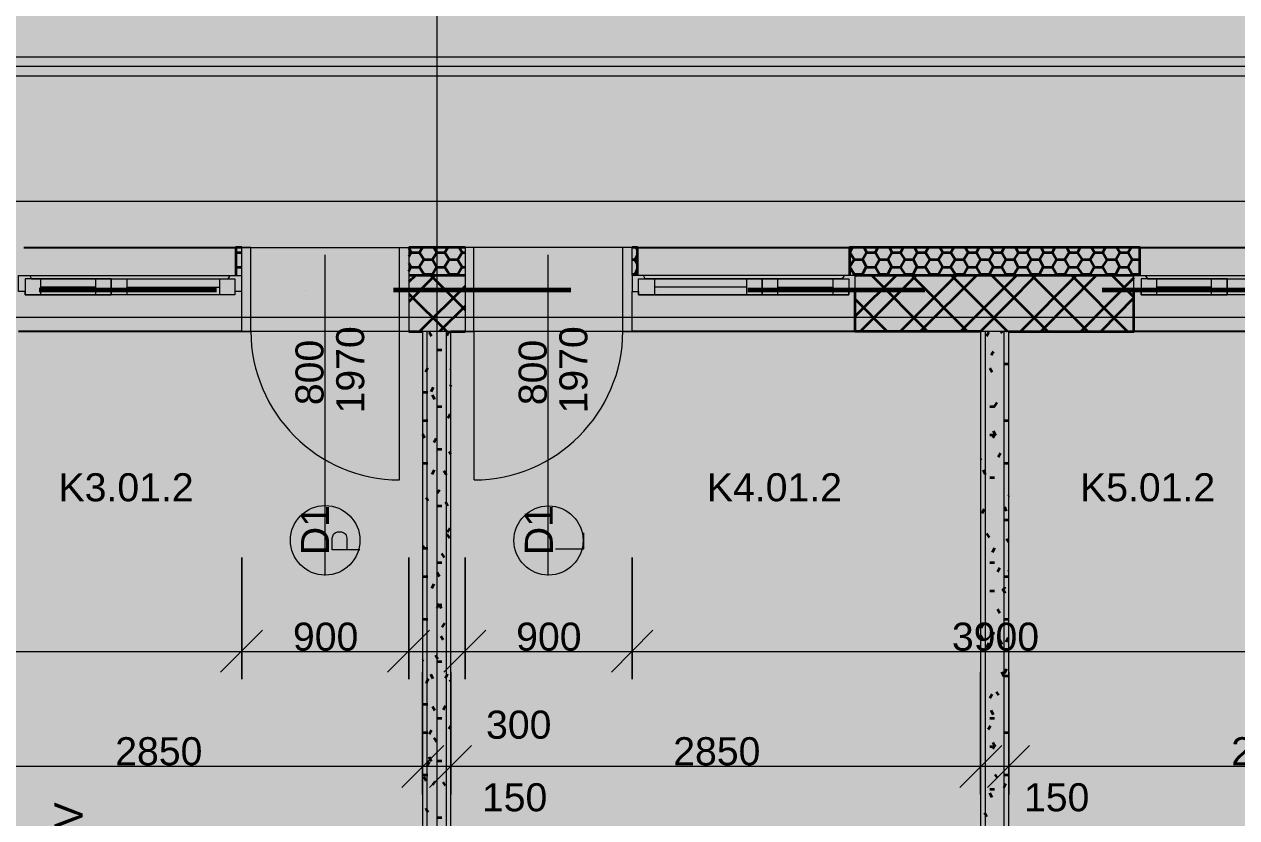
# Model space of a CAD drawing. Header units: millimetres. Extents: x 2377 to 264466, y -28213 to 61616.
# Drawn here: x 190891 to 197411, y -4927 to -660 of the extents above; entities that cross this region are included whole.
import ezdxf

# ---------------------------------------------------------------- set-up
doc = ezdxf.new("R2010")
doc.units = ezdxf.units.MM
doc.layers.add('ZTI_KANAL', color=30, linetype='Continuous', lineweight=50)
doc.styles.add('PDF ArialMT', font='arial.ttf')

msp = doc.modelspace()

# ---------------------------------------------------------------- linework, layer by layer
at = {"layer": 'ZTI_KANAL', "color": 7, "lineweight": 9}
for points in [[(193108.6, 4981.7), (193108.6, -22133.1)], [(146414.3, -835.7), (214196.4, -835.7)], [(150945.6, -1610.5), (205083, -1610.5)], [(192508.4, -3623.7), (192508.4, -3249), (192508.4, -1899.4)], [(193708.7, -3623.7), (193708.7, -3249), (193708.7, -1899.4)], [(146414.3, -2236), (214196.4, -2236)], [(192695.8, -3487.1), (192546.5, -3487.1), (192546.5, -3423.6), (192552.9, -3401.4), (192562.4, -3395.1), (192575.1, -3388.7), (192597.4, -3388.7), (192610.1, -3395.1), (192619.6, -3401.4), (192625.9, -3423.6), (192625.9, -3487.1)], [(193746.9, -3480.8), (193899.3, -3480.8), (193899.3, -3395.1)], [(188008.9, -4033.3), (192210, -4033.3)], [(191908.3, -4033.3), (193108.6, -4033.3), (194308.9, -4033.3)], [(192810.1, -4033.3), (193410.3, -4033.3)], [(194010.4, -4033.3), (198208.3, -4033.3)], [(190034.8, -4649.3), (193184.8, -4649.3)], [(192883.1, -4649.3), (193334, -4649.3)], [(193032.4, -4649.3), (196182.4, -4649.3)], [(195883.9, -4649.3), (196334.8, -4649.3)], [(196033.1, -4649.3), (199186.3, -4649.3)]]:
    msp.add_lwpolyline(points, dxfattribs=at)
at = {"layer": 'ZTI_KANAL', "color": 7, "lineweight": 20}
for points in [[(204933.8, -886.5), (151047.2, -886.5)], [(151098, -937.3), (204933.8, -937.3)], [(192908.5, -3109.3), (192908.5, -2312.2), (192908.5, -1861.3), (192959.4, -1861.3), (192959.4, -2312.2), (192060.7, -2312.2), (192060.7, -2096.3), (192022.6, -2096.3), (192022.6, -2115.4), (191358.9, -2115.4), (191358.9, -2029.6), (191987.7, -2029.6), (192022.6, -2029.6), (192022.6, -2096.3), (192022.6, -2115.4), (191358.9, -2115.4), (191358.9, -2029.6), (191987.7, -2029.6), (191997.2, -2010.6), (192060.7, -2010.6)], [(192060.7, -2312.2), (192108.3, -2312.2), (192108.3, -1861.3), (192060.7, -1861.3), (192959.4, -1861.3)], [(192060.7, -2096.3), (192060.7, -2010.6), (192060.7, -1861.3)], [(194159.7, -1861.3), (193261, -1861.3)], [(194159.7, -2010.6), (194159.7, -1861.3), (194108.8, -1861.3), (194108.8, -2312.2), (194159.7, -2312.2), (194159.7, -2096.3)], [(198910.1, -3109.3), (198910.1, -2312.2), (198910.1, -1861.3), (198960.9, -1861.3), (198960.9, -2312.2), (198059, -2312.2), (198059, -2096.3), (198024.1, -2096.3), (198024.1, -2115.4), (197360.5, -2115.4), (197360.5, -2029.6), (197989.2, -2029.6), (198024.1, -2029.6), (198024.1, -2096.3), (198024.1, -2115.4), (197360.5, -2115.4), (197360.5, -2029.6), (197989.2, -2029.6), (197998.7, -2010.6), (198059, -2010.6)], [(190920.7, -2010.6), (191997.2, -2010.6)], [(195299.6, -2010.6), (194220, -2010.6)], [(196919.1, -2010.6), (197998.7, -2010.6)], [(190977.9, -2029.6), (190977.9, -2115.4)], [(191276.4, -2074.1), (190977.9, -2074.1)], [(191276.4, -2115.4), (191276.4, -2029.6)], [(191444.7, -2115.4), (191444.7, -2029.6)], [(191444.7, -2074.1), (191940, -2074.1)], [(191940, -2029.6), (191940, -2115.4)], [(194280.3, -2029.6), (194280.3, -2115.4)], [(194775.7, -2074.1), (194280.3, -2074.1)], [(194775.7, -2115.4), (194775.7, -2029.6)], [(194944, -2115.4), (194944, -2029.6)], [(194944, -2074.1), (195239.3, -2074.1)], [(195239.3, -2029.6), (195239.3, -2115.4)], [(196979.4, -2029.6), (196979.4, -2115.4)], [(197274.7, -2074.1), (196979.4, -2074.1)], [(197274.7, -2115.4), (197274.7, -2029.6)], [(192959.4, -2312.2), (192908.5, -2312.2)], [(193159.4, -2312.2), (193159.4, -6411.7), (193184.8, -6411.7), (193184.8, -2312.2), (193032.4, -2312.2), (193032.4, -6411.7), (193057.8, -6411.7), (193057.8, -2312.2)], [(196058.5, -2312.2), (196058.5, -6411.7), (195483.8, -6411.7), (194585.2, -6411.7), (193184.8, -6411.7), (193184.8, -6433.9), (194585.2, -6433.9)], [(194159.7, -2312.2), (193261, -2312.2)], [(193308.6, -2312.2), (193308.6, -3109.3)], [(196734.9, -6433.9), (196185.6, -6433.9), (196185.6, -2312.2), (196033.1, -2312.2), (196033.1, -6411.7), (196033.1, -6433.9), (195483.8, -6433.9)], [(197633.5, -6411.7), (196734.9, -6411.7), (196160.2, -6411.7), (196160.2, -2312.2)]]:
    msp.add_lwpolyline(points, dxfattribs=at)
at = {"layer": 'ZTI_KANAL', "color": 7, "lineweight": 25}
for points in [[(190889, -1861.3), (192029, -1861.3)], [(194188.2, -1861.3), (195328.2, -1861.3)], [(196890.5, -1861.3), (198030.5, -1861.3)], [(192060.7, -2312.2), (190860.4, -2312.2)], [(195360, -2312.2), (194159.7, -2312.2)], [(198059, -2312.2), (196858.7, -2312.2)]]:
    msp.add_lwpolyline(points, dxfattribs=at)
at = {"layer": 'ZTI_KANAL', "color": 7, "lineweight": 35}
for points in [[(192060.7, -1861.3), (192029, -1861.3), (192029, -2010.6)], [(192029, -1886.7), (192060.7, -1886.7)], [(193261, -1861.3), (192959.4, -1861.3)], [(192959.4, -1864.5), (192972.1, -1886.7), (193016.5, -1886.7), (193038.7, -1924.9)], [(192959.4, -1909), (192972.1, -1886.7), (192972.1, -1883.6)], [(193016.5, -1886.7), (193032.4, -1861.3)], [(193086.4, -1924.9), (193108.6, -1886.7), (193108.6, -1883.6)], [(193092.7, -1861.3), (193108.6, -1886.7), (193153.1, -1886.7), (193168.9, -1861.3)], [(193153.1, -1886.7), (193175.3, -1924.9), (193222.9, -1924.9), (193245.1, -1886.7), (193245.1, -1883.6)], [(193229.3, -1861.3), (193245.1, -1886.7), (193261, -1886.7)], [(194188.2, -2010.6), (194188.2, -1861.3), (194159.7, -1861.3)], [(194188.2, -1874), (194181.9, -1861.3)], [(196890.5, -2010.6), (196890.5, -1861.3), (195328.2, -1861.3), (195328.2, -2010.6)], [(195328.2, -1886.7), (195331.4, -1886.7), (195353.6, -1924.9), (195398.1, -1924.9), (195420.3, -1886.7), (195423.5, -1883.6)], [(195331.4, -1886.7), (195344.1, -1861.3)], [(195407.6, -1861.3), (195420.3, -1886.7), (195467.9, -1886.7), (195480.6, -1861.3)], [(195467.9, -1886.7), (195490.1, -1924.9), (195534.6, -1924.9), (195556.8, -1886.7), (195560, -1883.6)], [(195544.1, -1861.3), (195556.8, -1886.7), (195604.5, -1886.7), (195617.2, -1861.3)], [(195601.3, -1886.7), (195626.7, -1924.9), (195671.1, -1924.9), (195693.4, -1886.7), (195693.4, -1883.6)], [(195677.5, -1861.3), (195693.4, -1886.7), (195737.8, -1886.7), (195760.1, -1924.9)], [(195737.8, -1886.7), (195753.7, -1861.3)], [(195807.7, -1924.9), (195829.9, -1886.7), (195829.9, -1883.6)], [(195814, -1861.3), (195829.9, -1886.7), (195874.4, -1886.7), (195890.2, -1861.3)], [(195874.4, -1886.7), (195896.6, -1924.9), (195944.2, -1924.9), (195966.5, -1886.7), (195966.5, -1883.6)], [(195950.6, -1861.3), (195966.5, -1886.7), (196010.9, -1886.7), (196026.8, -1861.3)], [(196010.9, -1886.7), (196033.1, -1924.9), (196080.8, -1924.9), (196103, -1886.7), (196103, -1883.6)], [(196087.1, -1861.3), (196103, -1886.7), (196147.5, -1886.7), (196160.2, -1861.3)], [(196147.5, -1886.7), (196169.7, -1924.9), (196214.1, -1924.9), (196236.4, -1966.1)], [(196214.1, -1924.9), (196239.5, -1886.7), (196239.5, -1883.6)], [(196236.4, -1886.7), (196223.7, -1861.3)], [(196239.5, -1886.7), (196284, -1886.7), (196306.2, -1924.9), (196350.7, -1924.9), (196372.9, -1886.7), (196376.1, -1883.6)], [(196284, -1886.7), (196296.7, -1861.3)], [(196360.2, -1861.3), (196372.9, -1886.7), (196420.5, -1886.7), (196433.2, -1861.3)], [(196420.5, -1886.7), (196442.8, -1924.9), (196487.2, -1924.9), (196509.5, -1886.7), (196512.6, -1883.6)], [(196496.8, -1861.3), (196509.5, -1886.7), (196557.1, -1886.7), (196569.8, -1861.3)], [(196553.9, -1886.7), (196579.3, -1924.9), (196623.8, -1924.9), (196646, -1886.7), (196646, -1883.6)], [(196630.1, -1861.3), (196646, -1886.7), (196690.5, -1886.7), (196712.7, -1924.9)], [(196690.5, -1886.7), (196706.3, -1861.3)], [(196760.3, -1924.9), (196782.5, -1886.7), (196782.5, -1883.6)], [(196766.7, -1861.3), (196782.5, -1886.7), (196827, -1886.7), (196842.9, -1861.3)], [(196827, -1886.7), (196849.2, -1924.9), (196890.5, -1924.9)], [(192959.4, -1943.9), (192972.1, -1966.1), (193016.5, -1966.1), (193038.7, -2004.2)], [(193016.5, -1963), (193038.7, -1924.9), (193041.9, -1921.7)], [(193041.9, -1924.9), (193086.4, -1924.9), (193108.6, -1966.1), (193153.1, -1966.1), (193175.3, -2004.2), (193222.9, -2004.2), (193245.1, -1963)], [(193153.1, -1963), (193175.3, -1924.9), (193178.5, -1921.7)], [(193219.7, -1924.9), (193245.1, -1966.1), (193261, -1966.1)], [(194159.7, -1924.9), (194175.5, -1924.9), (194188.2, -1899.4)], [(194188.2, -1953.4), (194172.4, -1924.9)], [(195331.4, -1963), (195353.6, -1924.9), (195353.6, -1921.7)], [(195398.1, -1924.9), (195420.3, -1966.1), (195467.9, -1966.1), (195490.1, -2004.2), (195534.6, -2004.2), (195537.8, -2010.6)], [(195467.9, -1963), (195490.1, -1924.9), (195490.1, -1921.7)], [(195534.6, -1924.9), (195556.8, -1966.1), (195604.5, -1966.1)], [(195604.5, -1963), (195626.7, -1924.9), (195626.7, -1921.7)], [(195671.1, -1924.9), (195693.4, -1966.1), (195737.8, -1966.1), (195760.1, -2004.2)], [(195737.8, -1963), (195763.2, -1924.9), (195763.2, -1921.7)], [(195763.2, -1924.9), (195807.7, -1924.9), (195829.9, -1966.1), (195874.4, -1966.1), (195896.6, -2004.2), (195944.2, -2004.2), (195947.4, -2010.6)], [(195874.4, -1963), (195896.6, -1924.9), (195899.8, -1921.7)], [(195944.2, -1924.9), (195966.5, -1966.1), (196010.9, -1966.1), (196033.1, -2004.2), (196080.8, -2004.2), (196103, -1963)], [(196010.9, -1963), (196033.1, -1924.9), (196036.3, -1921.7)], [(196077.6, -1924.9), (196103, -1966.1), (196147.5, -1966.1), (196169.7, -2004.2), (196214.1, -2004.2), (196217.3, -2010.6)], [(196147.5, -1963), (196169.7, -1924.9), (196169.7, -1921.7)], [(196284, -1963), (196306.2, -1924.9), (196306.2, -1921.7)], [(196350.7, -1924.9), (196372.9, -1966.1), (196420.5, -1966.1), (196442.8, -2004.2), (196487.2, -2004.2), (196490.4, -2010.6)], [(196420.5, -1963), (196442.8, -1924.9), (196442.8, -1921.7)], [(196487.2, -1924.9), (196509.5, -1966.1), (196557.1, -1966.1)], [(196557.1, -1963), (196579.3, -1924.9), (196579.3, -1921.7)], [(196623.8, -1924.9), (196646, -1966.1), (196690.5, -1966.1), (196712.7, -2004.2)], [(196690.5, -1963), (196715.9, -1924.9), (196715.9, -1921.7)], [(196715.9, -1924.9), (196760.3, -1924.9), (196782.5, -1966.1), (196827, -1966.1), (196849.2, -2004.2), (196890.5, -2004.2)], [(196827, -1963), (196849.2, -1924.9), (196852.4, -1921.7)], [(192029, -1966.1), (192060.7, -1966.1)], [(192959.4, -1988.4), (192972.1, -1963)], [(193099.1, -2010.6), (192959.4, -2153.5)], [(192994.3, -2010.6), (192959.4, -2045.5)], [(193261, -2010.6), (192959.4, -2010.6)], [(193035.6, -2010.6), (193038.7, -2004.2), (193041.9, -2001.1)], [(193041.9, -2004.2), (193086.4, -2004.2), (193089.5, -2010.6)], [(193076.8, -2010.6), (193261, -2194.8)], [(193086.4, -2004.2), (193108.6, -1963)], [(193172.1, -2010.6), (193175.3, -2004.2), (193178.5, -2001.1)], [(193226.1, -2010.6), (193219.7, -2004.2)], [(194159.7, -2004.2), (194175.5, -2004.2), (194188.2, -1975.7)], [(194178.7, -2010.6), (194172.4, -2004.2)], [(195328.2, -1966.1), (195331.4, -1966.1), (195353.6, -2004.2), (195398.1, -2004.2), (195401.2, -2010.6)], [(195350.4, -2010.6), (195353.6, -2004.2), (195353.6, -2001.1)], [(196331.6, -2010.6), (196033.1, -2312.2), (195360, -2312.2), (195360, -2096.3)], [(195363.1, -2010.6), (195360, -2013.8)], [(195579.1, -2010.6), (195360, -2229.7)], [(196858.7, -2010.6), (195360, -2010.6)], [(195687, -2010.6), (195385.4, -2312.2)], [(195398.1, -2004.2), (195420.3, -1963), (195423.5, -1963)], [(195448.9, -2010.6), (195747.4, -2312.2)], [(195487, -2010.6), (195490.1, -2004.2), (195490.1, -2001.1)], [(195534.6, -2004.2), (195556.8, -1963), (195560, -1963)], [(195601.3, -1966.1), (195626.7, -2004.2), (195671.1, -2004.2), (195674.3, -2010.6)], [(195903, -2010.6), (195601.3, -2312.2)], [(195620.3, -2010.6), (195626.7, -2004.2), (195626.7, -2001.1)], [(195664.8, -2010.6), (195963.3, -2312.2)], [(195671.1, -2004.2), (195693.4, -1963)], [(196010.9, -2010.6), (195709.3, -2312.2)], [(195756.9, -2010.6), (195763.2, -2004.2), (195763.2, -2001.1)], [(195763.2, -2004.2), (195807.7, -2004.2), (195810.9, -2010.6)], [(195807.7, -2004.2), (195829.9, -1963)], [(195877.5, -2010.6), (196179.2, -2312.2)], [(195893.4, -2010.6), (195896.6, -2004.2), (195899.8, -2001.1)], [(196226.8, -2010.6), (195925.2, -2312.2)], [(195944.2, -2004.2), (195966.5, -1963)], [(196030, -2010.6), (196033.1, -2004.2), (196036.3, -2001.1)], [(196083.9, -2010.6), (196077.6, -2004.2)], [(196093.5, -2010.6), (196395.1, -2312.2)], [(196166.5, -2010.6), (196169.7, -2004.2), (196169.7, -2001.1)], [(196214.1, -2004.2), (196239.5, -1963)], [(196239.5, -1966.1), (196284, -1966.1), (196306.2, -2004.2), (196350.7, -2004.2), (196353.9, -2010.6)], [(196547.6, -2010.6), (196249.1, -2312.2)], [(196303.1, -2010.6), (196306.2, -2004.2), (196306.2, -2001.1)], [(196309.4, -2010.6), (196611.1, -2312.2)], [(196350.7, -2004.2), (196372.9, -1963), (196376.1, -1963)], [(196655.5, -2010.6), (196357, -2312.2)], [(196436.4, -2010.6), (196442.8, -2004.2), (196442.8, -2001.1)], [(196487.2, -2004.2), (196509.5, -1963), (196512.6, -1963)], [(196525.3, -2010.6), (196823.8, -2312.2)], [(196553.9, -1966.1), (196579.3, -2004.2), (196623.8, -2004.2), (196626.9, -2010.6)], [(196573, -2010.6), (196579.3, -2004.2), (196579.3, -2001.1)], [(196623.8, -2004.2), (196646, -1963)], [(196709.5, -2010.6), (196715.9, -2004.2), (196715.9, -2001.1)], [(196715.9, -2004.2), (196760.3, -2004.2), (196763.5, -2010.6)], [(196741.3, -2010.6), (196858.7, -2128.1)], [(196760.3, -2004.2), (196782.5, -1963)], [(196846, -2010.6), (196849.2, -2004.2), (196852.4, -2001.1)], [(193261, -2067.7), (193016.5, -2312.2)], [(196858.7, -2023.3), (196573, -2312.2)], [(192959.4, -2109), (193162.6, -2312.2)], [(195360, -2137.6), (195531.4, -2312.2)], [(196185.6, -2312.2), (196858.7, -2312.2), (196858.7, -2096.3)], [(196858.7, -2131.3), (196680.9, -2312.2)], [(193261, -2175.7), (193124.5, -2312.2)], [(192959.4, -2312.2), (193032.4, -2312.2)], [(193080, -2337.7), (193067.3, -2315.4)], [(193175.3, -2312.2), (193162.6, -2334.5)], [(193184.8, -2312.2), (193261, -2312.2)], [(196077.6, -2315.4), (196064.9, -2337.7)], [(196150.6, -2321.8), (196144.3, -2312.2)], [(193111.8, -2410.7), (193137.2, -2410.7)], [(196103, -2420.2), (196090.3, -2439.3)], [(193061, -2509.1), (193057.8, -2512.3), (193048.3, -2531.4)], [(193184.8, -2515.5), (193181.6, -2512.3)], [(196096.7, -2531.4), (196083.9, -2509.1)], [(196160.2, -2486.9), (196185.6, -2486.9)], [(193184.8, -2601.2), (193181.6, -2607.6)], [(193035.6, -2639.3), (193057.8, -2639.3), (193061, -2639.3)], [(193089.5, -2613.9), (193076.8, -2636.1)], [(193099.1, -2677.4), (193086.4, -2655.2)], [(193111.8, -2715.5), (193137.2, -2715.5)], [(196083.9, -2715.5), (196109.4, -2715.5), (196122.1, -2693.3)], [(193035.6, -2791.7), (193057.8, -2791.7), (193061, -2791.7)], [(193181.6, -2756.8), (193168.9, -2779)], [(196160.2, -2791.7), (196185.6, -2791.7)], [(193045.1, -2883.8), (193032.4, -2864.8)], [(196083.9, -2867.9), (196109.4, -2867.9)], [(196112.5, -2864.8), (196099.8, -2883.8)], [(196115.7, -2871.1), (196103, -2848.9)], [(193105.4, -2887), (193092.7, -2909.2)], [(193111.8, -2944.2), (193137.2, -2944.2)], [(193184.8, -2972.7), (193175.3, -2956.9)], [(196036.3, -2995), (196033.1, -2998.1)], [(196141.1, -2966.4), (196128.4, -2988.6)], [(193035.6, -3020.4), (193057.8, -3020.4), (193061, -3020.4)], [(193095.9, -3058.5), (193083.2, -3080.7)], [(193159.4, -3083.9), (193159.4, -3080.7), (193146.7, -3061.6)], [(196058.5, -3080.7), (196058.5, -3077.5), (196049, -3058.5)], [(196160.2, -3020.4), (196185.6, -3020.4)], [(196083.9, -3096.6), (196109.4, -3096.6)], [(193124.5, -3163.3), (193111.8, -3182.3)], [(196185.6, -3195), (196182.4, -3198.2)], [(193064.1, -3223.6), (193057.8, -3214.1), (193051.4, -3204.5)], [(193111.8, -3249), (193137.2, -3249)], [(193168.9, -3252.2), (193159.4, -3233.1), (193156.2, -3229.9)], [(196172.9, -3277.6), (196163.3, -3255.3)], [(196052.2, -3268), (196039.5, -3290.3)], [(196160.2, -3325.2), (196185.6, -3325.2)], [(193178.5, -3369.7), (193165.8, -3391.9)], [(193178.5, -3423.6), (193165.8, -3401.4)], [(196080.8, -3420.5), (196068.1, -3398.2)], [(196185.6, -3445.9), (196172.9, -3426.8)], [(193038.7, -3464.9), (193032.4, -3471.3)], [(193035.6, -3477.6), (193057.8, -3477.6), (193061, -3477.6)], [(193149.9, -3528.4), (193137.2, -3506.2)], [(196109.4, -3477.6), (196096.7, -3499.9)], [(193111.8, -3553.8), (193137.2, -3553.8)], [(196083.9, -3553.8), (196109.4, -3553.8)], [(196137.9, -3582.4), (196125.2, -3604.6)], [(193035.6, -3630), (193057.8, -3630), (193061, -3630)], [(193124.5, -3630), (193111.8, -3607.8)], [(196160.2, -3630), (196185.6, -3630)], [(196185.6, -3598.3), (196182.4, -3595.1)], [(193092.7, -3671.3), (193080, -3693.6)], [(196083.9, -3706.3), (196109.4, -3706.3)], [(196163.3, -3687.2), (196160.2, -3693.6), (196150.6, -3706.3)], [(196166.5, -3722.1), (196160.2, -3709.4), (196153.8, -3699.9)], [(193121.3, -3776.1), (193108.6, -3798.3)], [(193134, -3801.5), (193121.3, -3779.3)], [(193111.8, -3782.5), (193137.2, -3782.5)], [(196137.9, -3826.9), (196125.2, -3804.7)], [(193035.6, -3858.7), (193057.8, -3858.7), (193061, -3858.7)], [(193149.9, -3880.9), (193137.2, -3903.1)], [(196049, -3884.1), (196036.3, -3906.3)], [(196160.2, -3858.7), (196185.6, -3858.7)], [(193143.5, -3969.8), (193130.8, -3950.8)], [(196045.8, -3966.6), (196033.1, -3947.6)], [(196083.9, -3934.9), (196109.4, -3934.9)], [(196150.6, -3995.2), (196137.9, -3973)], [(196182.4, -3960.3), (196169.7, -3982.5)], [(196077.6, -3988.9), (196064.9, -4011.1)], [(193035.6, -4077.8), (193032.4, -4080.9)], [(193114.9, -4074.6), (193102.2, -4052.4)], [(193111.8, -4087.3), (193137.2, -4087.3)], [(193089.5, -4179.4), (193076.8, -4157.2)], [(193165.8, -4154), (193159.4, -4169.9), (193153.1, -4176.2)], [(196160.2, -4166.7), (196147.5, -4144.5)], [(196172.9, -4128.6), (196160.2, -4150.8)], [(196160.2, -4163.5), (196185.6, -4163.5)], [(193064.1, -4182.6), (193057.8, -4188.9), (193051.4, -4204.8)], [(193184.8, -4192.1), (193178.5, -4185.7)], [(196096.7, -4261.9), (196083.9, -4284.2)], [(196131.6, -4268.3), (196118.9, -4249.2)], [(193035.6, -4315.9), (193057.8, -4315.9), (193061, -4315.9)], [(193099.1, -4350.9), (193086.4, -4328.6)], [(193156.2, -4325.5), (193143.5, -4347.7)], [(196103, -4373.1), (196090.3, -4350.9)], [(193111.8, -4392.1), (193137.2, -4392.1)], [(193184.8, -4430.2), (193172.1, -4449.3)], [(196087.1, -4433.4), (196074.4, -4452.5)], [(196083.9, -4392.1), (196109.4, -4392.1)], [(193035.6, -4468.3), (193057.8, -4468.3), (193061, -4468.3)], [(193080, -4455.6), (193067.3, -4477.9)], [(193108.6, -4519.2), (193095.9, -4496.9)], [(196160.2, -4468.3), (196185.6, -4468.3)], [(196083.9, -4544.6), (196109.4, -4544.6)], [(196112.5, -4544.6), (196099.8, -4522.3)], [(196112.5, -4535), (196099.8, -4557.3)], [(193070.5, -4627.1), (193057.8, -4646.2), (193057.8, -4649.3)], [(193080, -4623.9), (193067.3, -4601.7)], [(193111.8, -4620.8), (193137.2, -4620.8)], [(196125.2, -4712.9), (196112.5, -4693.8)], [(193035.6, -4697), (193057.8, -4697), (193061, -4697)], [(193051.4, -4728.7), (193038.7, -4706.5)], [(193099.1, -4731.9), (193086.4, -4751)], [(193156.2, -4754.1), (193143.5, -4735.1)], [(196169.7, -4744.6), (196160.2, -4760.5), (196157, -4766.8)], [(196160.2, -4697), (196185.6, -4697)], [(196083.9, -4773.2), (196109.4, -4773.2)], [(196096.7, -4817.6), (196083.9, -4795.4)], [(193064.1, -4897), (193057.8, -4890.7), (193051.4, -4874.8)], [(193111.8, -4925.6), (193137.2, -4925.6)], [(196068.1, -4922.4), (196058.5, -4906.6), (196055.4, -4900.2)]]:
    msp.add_lwpolyline(points, dxfattribs=at)
at = {"layer": 'ZTI_KANAL', "color": 7, "lineweight": 20}
for points in [[(193261, -2312.2), (193308.6, -2312.2), (193308.6, -1861.3), (193261, -1861.3)], [(190860.4, -2096.3), (190860.4, -2010.6), (190920.7, -2010.6), (190930.3, -2029.6), (190895.3, -2029.6), (190895.3, -2096.3)], [(194159.7, -2096.3), (194194.6, -2096.3), (194194.6, -2029.6), (194229.5, -2029.6), (194220, -2010.6), (194159.7, -2010.6)], [(195325, -2096.3), (195360, -2096.3), (195360, -2010.6), (195299.6, -2010.6), (195290.1, -2029.6), (195325, -2029.6)], [(196858.7, -2096.3), (196858.7, -2010.6), (196919.1, -2010.6), (196931.8, -2029.6), (196896.9, -2029.6), (196896.9, -2096.3)], [(190895.3, -2115.4), (190895.3, -2096.3), (190895.3, -2115.4), (191358.9, -2115.4), (191358.9, -2029.6), (190930.3, -2029.6), (191358.9, -2029.6), (191358.9, -2115.4)], [(194194.6, -2115.4), (194194.6, -2096.3), (194194.6, -2115.4), (194858.2, -2115.4), (194858.2, -2029.6), (194229.5, -2029.6), (194858.2, -2029.6), (194858.2, -2115.4)], [(194858.2, -2029.6), (195290.1, -2029.6), (194858.2, -2029.6), (194858.2, -2115.4), (195325, -2115.4), (195325, -2096.3), (195325, -2115.4), (194858.2, -2115.4)], [(196896.9, -2115.4), (196896.9, -2096.3), (196896.9, -2115.4), (197360.5, -2115.4), (197360.5, -2029.6), (196931.8, -2029.6), (197360.5, -2029.6), (197360.5, -2115.4)]]:
    msp.add_lwpolyline(points, close=True, dxfattribs=at)
at = {"layer": 'ZTI_KANAL', "color": 1, "lineweight": 60}
for points in [[(191924.2, -2090), (190971.5, -2090)], [(192400.5, -2090), (192400.5, -2090)], [(193829.4, -2090), (192876.8, -2090)], [(194305.7, -2090), (194305.7, -2090)], [(195734.7, -2090), (194782, -2090)], [(196211, -2090), (196211, -2090)], [(197639.9, -2090), (196687.3, -2090)]]:
    msp.add_lwpolyline(points, dxfattribs=at)
at = {"layer": 'ZTI_KANAL', "color": 7, "lineweight": 9}
for points in [[(192060.7, -4182.6), (192060.7, -3528.4)], [(192959.4, -4182.6), (192959.4, -3528.4)], [(193261, -4182.6), (193261, -3528.4)], [(194159.7, -4182.6), (194159.7, -3528.4)], [(191946.4, -4144.5), (192171.9, -3919)], [(192845, -4144.5), (193070.5, -3919)], [(193146.7, -4144.5), (193372.2, -3919)], [(194048.5, -4144.5), (194270.8, -3919)], [(193032.4, -4801.8), (193032.4, -4144.5)], [(193184.8, -4801.8), (193184.8, -4144.5)], [(196033.1, -4801.8), (196033.1, -4144.5)], [(196185.6, -4801.8), (196185.6, -4144.5)], [(192921.2, -4763.7), (193146.7, -4538.2)], [(193070.5, -4763.7), (193295.9, -4538.2)], [(195922, -4763.7), (196147.5, -4538.2)], [(196071.2, -4763.7), (196296.7, -4538.2)]]:
    msp.add_lwpolyline(points, close=True, dxfattribs=at)
for centre, radius in [((192508.9, -3435.2), 186.9), ((193710, -3436.2), 186.1)]:
    msp.add_circle(centre, radius, dxfattribs=at)
at = {"layer": 'ZTI_KANAL', "color": 7, "lineweight": 20}
for centre, start, end in [((192912.9, -2306.9), 180.27181, 269.7283), ((193306, -2306.9), 270.2717, 359.72819)]:
    msp.add_arc(centre, 803.8, start, end, dxfattribs=at)
at = {"layer": 'ZTI_KANAL', "color": 7, "lineweight": 35, "true_color": 0xffffff, "transparency": 33554559}
msp.add_solid([(144445.5, -24409.9), (264465.7, -24409.9), (144445.5, 7095.4), (264465.7, 7095.4)], dxfattribs=at)
at = {"layer": 'ZTI_KANAL', "color": 9, "lineweight": 0, "true_color": 0xc0c0c0, "transparency": 33554559}
for points in [[(193032.4, -2312.2), (193057.8, -6411.7), (193032.4, -6411.7)], [(193032.4, -2312.2), (193057.8, -2312.2), (193057.8, -6411.7)], [(193159.4, -2312.2), (193184.8, -6411.7), (193159.4, -6411.7)], [(193159.4, -2312.2), (193184.8, -2312.2), (193184.8, -6411.7)], [(196033.1, -2312.2), (196058.5, -6411.7), (196033.1, -6411.7)], [(196033.1, -2312.2), (196058.5, -2312.2), (196058.5, -6411.7)], [(196160.2, -2312.2), (196185.6, -6411.7), (196160.2, -6411.7)], [(196160.2, -2312.2), (196185.6, -2312.2), (196185.6, -6411.7)]]:
    msp.add_solid(points, dxfattribs=at)

# ---------------------------------------------------------------- texts
at = {"layer": 'ZTI_KANAL', "color": 7, "char_height": 150.87, "attachment_point": 4, "style": 'PDF ArialMT'}
for s, insert, rotation in [('1970', (192645.1, -2752.9), 90.10008), ('1970', (193845.4, -2752.9), 90.10048), ('800', (192426, -2708.4), 90.10008), ('800', (193626.3, -2708.4), 90.10061), ('D1', (192454.5, -3515), 90.10091), ('D1', (193658.1, -3515), 90.10091), ('OTV', (191130.3, -5277.4), 90.10024)]:
    msp.add_mtext(s, dxfattribs=dict(at, insert=insert, rotation=rotation))
for s, insert in [('K3.01.2', (191075.1, -3151)), ('K4.01.2', (194561.8, -3151)), ('K5.01.2', (196568.7, -3151)), ('900', (192335.7, -3954.4)), ('900', (193536.1, -3954.4)), ('3900', (195879.6, -3954.4)), ('300', (193374.1, -4427.6)), ('2850', (191379.9, -4570.5)), ('2850', (194380.8, -4570.5)), ('2850', (197381.7, -4570.5)), ('150', (193351.9, -4818.1)), ('150', (196267.1, -4818.1))]:
    msp.add_mtext(s, dxfattribs=dict(at, insert=insert))

doc.saveas('drawing.dxf')
